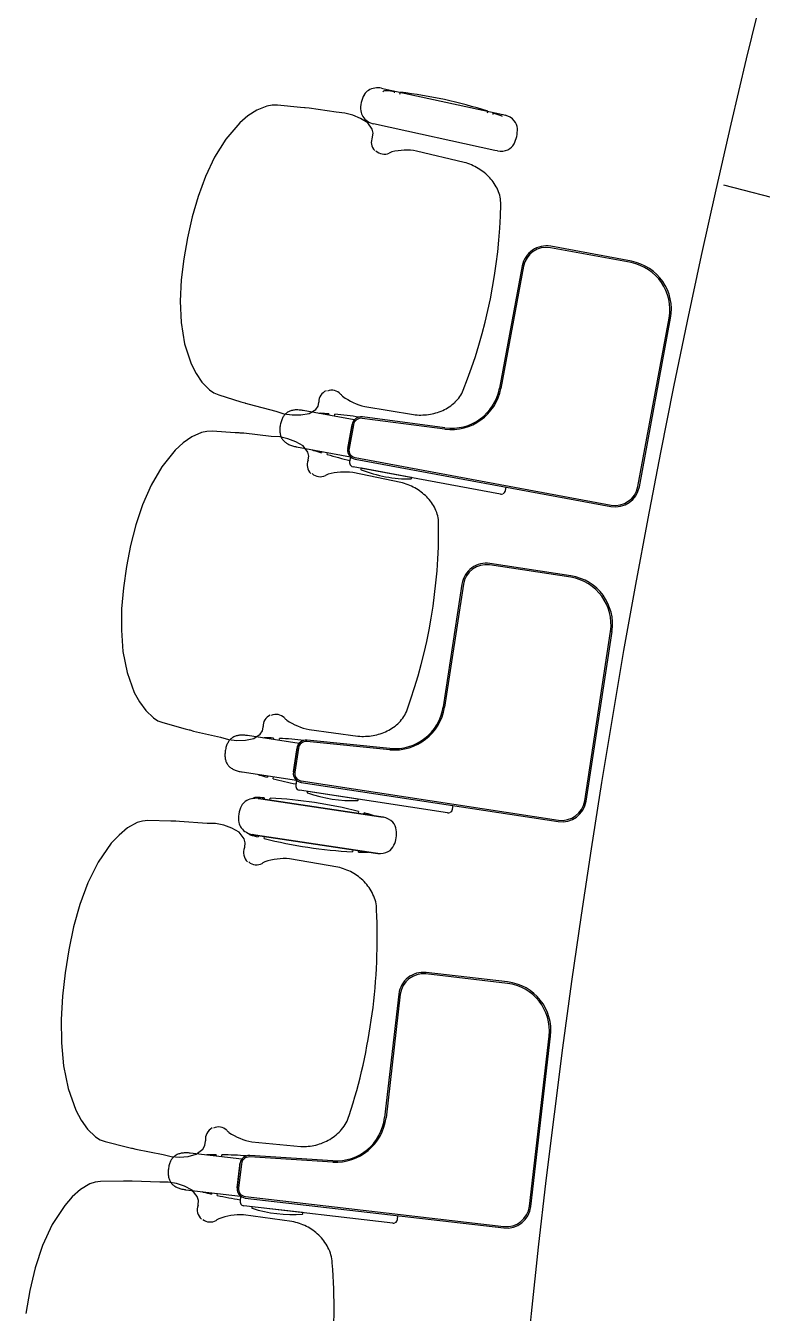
# Model space of a CAD drawing. Extents: x 324 to 2190, y 315 to 1855.
# Drawn here: x 512.2 to 560.4, y 1406.1 to 1490.3 of the extents above; entities that cross this region are included whole.
import ezdxf

# ---------------------------------------------------------------- set-up
doc = ezdxf.new("R2010")
doc.units = 0
doc.header["$LTSCALE"] = 48
doc.header["$MEASUREMENT"] = 0
doc.layers.add('first flr', color=8, linetype='CONTINUOUS')

msp = doc.modelspace()

# ---------------------------------------------------------------- linework, layer by layer
at = {"layer": 'first flr', "linetype": 'Continuous'}
for p, q in [((535.454, 1486.225), (535.635, 1486.192)), ((535.635, 1486.192), (543.393, 1484.497)), ((527.306, 1484.785), (526.72, 1484.405)), ((527.951, 1485.05), (527.306, 1484.785)), ((528.293, 1485.115), (527.951, 1485.05)), ((528.642, 1485.117), (528.293, 1485.115)), ((530.145, 1484.966), (528.642, 1485.117)), ((530.41, 1484.939), (530.145, 1484.966)), ((530.463, 1484.933), (530.41, 1484.939)), ((530.713, 1484.908), (530.463, 1484.933)), ((532.497, 1484.651), (530.713, 1484.908)), ((533.046, 1484.599), (532.497, 1484.651)), ((533.581, 1484.464), (533.046, 1484.599)), ((534.089, 1484.247), (533.581, 1484.464)), ((543.393, 1484.497), (543.553, 1484.456)), ((526.19, 1483.95), (525.278, 1482.895)), ((526.72, 1484.405), (526.19, 1483.95)), ((534.557, 1483.955), (534.089, 1484.247)), ((534.849, 1483.534), (534.557, 1483.955)), ((535.121, 1483.841), (534.943, 1483.887)), ((542.879, 1482.145), (535.121, 1483.841)), ((525.278, 1482.895), (524.537, 1481.712)), ((534.913, 1483.285), (534.849, 1483.534)), ((534.855, 1483.012), (534.865, 1483.035)), ((534.865, 1483.035), (534.913, 1483.285)), ((524.537, 1481.712), (523.938, 1480.451)), ((523.938, 1480.451), (523.456, 1479.14)), ((523.456, 1479.14), (523.067, 1477.799)), ((523.067, 1477.799), (522.755, 1476.438)), ((522.755, 1476.438), (522.515, 1475.062)), ((522.515, 1475.062), (522.353, 1473.675)), ((522.353, 1473.675), (522.289, 1472.28)), ((522.289, 1472.28), (522.351, 1470.885)), ((522.351, 1470.885), (522.575, 1469.507)), ((522.575, 1469.507), (523.007, 1468.181)), ((523.007, 1468.181), (523.319, 1467.556)), ((523.319, 1467.556), (523.711, 1466.979)), ((523.711, 1466.979), (524.203, 1466.485)), ((524.203, 1466.485), (524.493, 1466.291)), ((524.493, 1466.291), (524.814, 1466.154)), ((524.814, 1466.154), (526.257, 1465.711)), ((526.257, 1465.711), (526.512, 1465.632)), ((526.512, 1465.632), (526.54, 1465.624)), ((526.54, 1465.624), (526.563, 1465.617)), ((526.563, 1465.617), (526.804, 1465.543)), ((526.804, 1465.543), (528.548, 1465.088)), ((528.548, 1465.088), (529.074, 1464.923)), ((530.716, 1464.93), (531.149, 1465.206)), ((531.149, 1465.206), (531.305, 1465.41)), ((531.305, 1465.41), (531.358, 1465.659)), ((531.358, 1465.659), (531.357, 1465.684)), ((529.074, 1464.923), (529.62, 1464.84)), ((529.62, 1464.84), (530.172, 1464.843)), ((530.172, 1464.843), (530.716, 1464.93)), ((533.509, 1464.097), (533.533, 1464.224)), ((523.05, 1463.41), (522.477, 1463.011)), ((523.686, 1463.695), (523.05, 1463.41)), ((524.026, 1463.771), (523.686, 1463.695)), ((524.375, 1463.784), (524.026, 1463.771)), ((525.881, 1463.681), (524.375, 1463.784)), ((526.147, 1463.663), (525.881, 1463.681)), ((526.2, 1463.659), (526.147, 1463.663)), ((526.452, 1463.642), (526.2, 1463.659)), ((528.242, 1463.442), (526.452, 1463.642)), ((528.793, 1463.407), (528.242, 1463.442)), ((529.332, 1463.289), (528.793, 1463.407)), ((533.242, 1462.658), (533.509, 1464.097)), ((521.962, 1462.54), (521.083, 1461.456)), ((522.477, 1463.011), (521.962, 1462.54)), ((529.846, 1463.089), (529.332, 1463.289)), ((530.324, 1462.812), (529.846, 1463.089)), ((530.629, 1462.4), (530.324, 1462.812)), ((530.701, 1462.153), (530.629, 1462.4)), ((530.652, 1461.879), (530.662, 1461.902)), ((530.662, 1461.902), (530.701, 1462.153)), ((521.083, 1461.456), (520.38, 1460.25)), ((520.38, 1460.25), (519.822, 1458.97)), ((519.822, 1458.97), (519.383, 1457.645)), ((519.383, 1457.645), (519.037, 1456.292)), ((519.037, 1456.292), (518.768, 1454.921)), ((518.768, 1454.921), (518.572, 1453.538)), ((518.572, 1453.538), (518.455, 1452.147)), ((518.455, 1452.147), (518.435, 1450.75)), ((518.435, 1450.75), (518.542, 1449.358)), ((518.542, 1449.358), (518.81, 1447.988)), ((518.81, 1447.988), (519.284, 1446.676)), ((519.284, 1446.676), (519.615, 1446.062)), ((519.615, 1446.062), (520.026, 1445.497)), ((520.026, 1445.497), (520.533, 1445.019)), ((520.533, 1445.019), (520.83, 1444.835)), ((520.83, 1444.835), (521.154, 1444.709)), ((521.154, 1444.709), (522.611, 1444.311)), ((522.611, 1444.311), (522.869, 1444.241)), ((522.869, 1444.241), (522.896, 1444.234)), ((522.896, 1444.234), (522.92, 1444.228)), ((522.92, 1444.228), (523.163, 1444.161)), ((523.163, 1444.161), (524.92, 1443.762)), ((527.517, 1443.963), (527.666, 1444.173)), ((527.666, 1444.173), (527.711, 1444.423)), ((527.711, 1444.423), (527.709, 1444.448)), ((524.92, 1443.762), (525.452, 1443.614)), ((525.452, 1443.614), (526, 1443.549)), ((526, 1443.549), (526.551, 1443.569)), ((526.551, 1443.569), (527.093, 1443.674)), ((527.093, 1443.674), (527.517, 1443.963)), ((529.691, 1441.484), (529.911, 1442.93)), ((529.911, 1442.93), (529.93, 1443.058)), ((527.381, 1439.749), (527.564, 1439.728)), ((527.564, 1439.728), (527.381, 1439.749)), ((527.564, 1439.728), (535.417, 1438.546)), ((535.417, 1438.546), (527.564, 1439.728)), ((519.477, 1438.165), (518.847, 1437.821)), ((519.817, 1438.266), (519.477, 1438.165)), ((520.165, 1438.297), (519.817, 1438.266)), ((521.676, 1438.261), (520.165, 1438.297)), ((521.943, 1438.254), (521.676, 1438.261)), ((521.997, 1438.253), (521.943, 1438.254)), ((522.249, 1438.247), (521.997, 1438.253)), ((524.046, 1438.119), (522.249, 1438.247)), ((524.599, 1438.109), (524.046, 1438.119)), ((525.141, 1438.007), (524.599, 1438.109)), ((535.417, 1438.546), (535.579, 1438.515)), ((535.579, 1438.515), (535.417, 1438.546)), ((518.282, 1437.357), (517.777, 1436.816)), ((518.847, 1437.821), (518.282, 1437.357)), ((525.661, 1437.814), (525.141, 1438.007)), ((526.145, 1437.536), (525.661, 1437.814)), ((526.46, 1437.101), (526.145, 1437.536)), ((527.206, 1437.348), (527.024, 1437.383)), ((527.024, 1437.383), (527.206, 1437.348)), ((535.059, 1436.166), (527.206, 1437.348)), ((527.206, 1437.348), (535.059, 1436.166)), ((517.777, 1436.816), (516.921, 1435.587)), ((526.538, 1436.835), (526.46, 1437.101)), ((526.494, 1436.533), (526.504, 1436.558)), ((526.504, 1436.558), (526.538, 1436.835)), ((516.921, 1435.587), (516.244, 1434.234)), ((535.059, 1436.166), (535.223, 1436.147)), ((516.244, 1434.234), (515.714, 1432.808)), ((515.714, 1432.808), (515.304, 1431.338)), ((515.304, 1431.338), (514.988, 1429.842)), ((514.988, 1429.842), (514.749, 1428.331)), ((514.749, 1428.331), (514.584, 1426.811)), ((514.584, 1426.811), (514.498, 1425.285)), ((514.498, 1425.285), (514.509, 1423.758)), ((514.509, 1423.758), (514.648, 1422.243)), ((514.648, 1422.243), (514.947, 1420.76)), ((514.947, 1420.76), (515.451, 1419.35)), ((515.451, 1419.35), (515.797, 1418.696)), ((515.797, 1418.696), (516.22, 1418.1)), ((516.22, 1418.1), (516.739, 1417.603)), ((516.739, 1417.603), (517.04, 1417.417)), ((517.04, 1417.417), (517.369, 1417.295)), ((517.369, 1417.295), (518.836, 1416.935)), ((523.757, 1416.803), (523.902, 1417.039)), ((523.902, 1417.039), (523.941, 1417.315)), ((523.941, 1417.315), (523.939, 1417.342)), ((518.836, 1416.935), (519.096, 1416.872)), ((519.096, 1416.872), (519.123, 1416.865)), ((519.123, 1416.865), (519.148, 1416.859)), ((519.148, 1416.859), (519.392, 1416.799)), ((519.392, 1416.799), (521.161, 1416.452)), ((521.161, 1416.452), (521.697, 1416.317)), ((521.697, 1416.317), (522.247, 1416.274)), ((522.247, 1416.274), (522.799, 1416.324)), ((522.799, 1416.324), (523.339, 1416.466)), ((523.339, 1416.466), (523.757, 1416.803)), ((526.014, 1414.269), (526.182, 1415.722)), ((526.182, 1415.722), (526.197, 1415.851))]:
    msp.add_line(p, q, dxfattribs=at)
at = {"layer": 'first flr'}
for p, q in [((536.306, 1486.004), (536.286, 1485.912)), ((536.664, 1485.829), (536.692, 1485.96)), ((542.402, 1484.713), (542.373, 1484.581)), ((542.751, 1484.499), (542.771, 1484.591)), ((540.871, 1481.369), (537.746, 1482.113)), ((543.042, 1482.116), (542.879, 1482.145)), ((789.78, 1419.001), (557.852, 1479.882)), ((551.786, 1474.809), (546.509, 1475.787)), ((551.803, 1474.9), (546.526, 1475.878)), ((544.659, 1474.595), (543.176, 1466.592)), ((544.75, 1474.578), (543.267, 1466.575)), ((552.235, 1460.157), (554.278, 1471.183)), ((552.326, 1460.14), (554.369, 1471.166)), ((533.673, 1464.513), (530.323, 1465.134)), ((534.37, 1465.391), (537.539, 1464.865)), ((532.007, 1464.915), (531.99, 1464.825)), ((532.37, 1464.754), (532.394, 1464.885)), ((533.533, 1464.224), (533.242, 1462.658)), ((539.595, 1463.907), (534.189, 1464.618)), ((539.608, 1463.999), (534.202, 1464.71)), ((533.624, 1464.207), (533.333, 1462.642)), ((529.883, 1462.763), (533.427, 1462.107)), ((531.551, 1462.454), (531.534, 1462.364)), ((531.907, 1462.254), (531.931, 1462.384)), ((533.43, 1462.104), (533.37, 1461.78)), ((533.724, 1461.958), (550.459, 1458.857)), ((533.74, 1462.05), (550.476, 1458.949)), ((536.717, 1460.428), (533.57, 1461.073)), ((543.242, 1459.666), (533.594, 1461.453)), ((534.109, 1461.329), (534.102, 1461.29)), ((537.397, 1460.749), (534.142, 1461.352)), ((537.412, 1460.677), (537.42, 1460.715)), ((543.569, 1459.89), (543.612, 1460.126)), ((547.836, 1454.221), (542.531, 1455.029)), ((547.85, 1454.313), (542.545, 1455.121)), ((540.72, 1453.779), (539.494, 1445.733)), ((540.811, 1453.765), (539.585, 1445.719)), ((548.753, 1439.591), (550.442, 1450.677)), ((548.845, 1439.577), (550.535, 1450.663)), ((530.73, 1444.251), (533.914, 1443.827)), ((530.062, 1443.351), (526.693, 1443.865)), ((528.383, 1443.7), (528.369, 1443.609)), ((528.751, 1443.551), (528.771, 1443.682)), ((536, 1442.935), (530.574, 1443.473)), ((536.01, 1443.027), (530.584, 1443.566)), ((529.93, 1443.058), (529.691, 1441.484)), ((530.022, 1443.044), (529.782, 1441.47)), ((526.33, 1441.481), (529.892, 1440.938)), ((528.006, 1441.226), (527.992, 1441.135)), ((528.368, 1441.037), (528.388, 1441.168)), ((529.895, 1440.936), (529.846, 1440.61)), ((530.194, 1440.8), (547.02, 1438.235)), ((530.207, 1440.891), (547.034, 1438.327)), ((527.783, 1439.792), (527.769, 1439.699)), ((539.78, 1438.812), (530.081, 1440.291)), ((530.599, 1440.183), (530.594, 1440.144)), ((533.904, 1439.708), (530.631, 1440.207)), ((528.151, 1439.642), (528.171, 1439.775)), ((533.921, 1439.637), (533.928, 1439.675)), ((540.1, 1439.047), (540.136, 1439.284)), ((533.95, 1438.904), (533.93, 1438.771)), ((534.312, 1438.714), (534.326, 1438.807)), ((527.41, 1437.319), (527.396, 1437.227)), ((527.772, 1437.129), (527.792, 1437.262)), ((532.601, 1435.255), (529.435, 1435.8)), ((533.572, 1436.391), (533.552, 1436.259)), ((533.94, 1436.241), (533.954, 1436.334)), ((535.223, 1436.147), (535.059, 1436.166)), ((543.689, 1427.65), (538.359, 1428.267)), ((543.701, 1427.742), (538.37, 1428.36)), ((536.594, 1426.953), (535.658, 1418.867)), ((536.686, 1426.942), (535.75, 1418.857)), ((545.132, 1413.063), (546.422, 1424.202)), ((545.225, 1413.052), (546.515, 1424.191)), ((526.969, 1417.28), (530.167, 1416.977)), ((526.318, 1416.148), (522.933, 1416.54)), ((524.628, 1416.437), (524.617, 1416.345)), ((525.001, 1416.301), (525.016, 1416.432)), ((532.267, 1415.946), (526.825, 1416.289)), ((532.274, 1416.038), (526.832, 1416.381)), ((526.197, 1415.851), (526.014, 1414.269)), ((526.289, 1415.84), (526.106, 1414.258)), ((522.655, 1414.146), (526.235, 1413.731)), ((524.34, 1413.95), (524.329, 1413.859)), ((524.708, 1413.775), (524.724, 1413.906)), ((526.238, 1413.728), (526.2, 1413.401)), ((526.552, 1413.695), (543.459, 1411.737)), ((536.193, 1411.962), (526.447, 1413.09)), ((526.541, 1413.603), (543.449, 1411.645)), ((526.969, 1413.001), (526.965, 1412.962)), ((530.289, 1412.645), (527, 1413.026)), ((529.598, 1412.067), (526.416, 1412.503)), ((530.308, 1412.575), (530.313, 1412.614)), ((536.504, 1412.208), (536.532, 1412.446))]:
    msp.add_line(p, q, dxfattribs=at)
at = {"layer": 'first flr', "linetype": 'Continuous'}
msp.add_lwpolyline([(523.452, 1413.135), (523.46, 1413.161), (523.485, 1413.439), (523.398, 1413.702), (523.068, 1414.126), (522.575, 1414.387), (522.049, 1414.562), (521.503, 1414.646), (520.951, 1414.636), (519.15, 1414.703), (518.898, 1414.7), (518.844, 1414.7), (518.577, 1414.697), (517.066, 1414.682), (516.718, 1414.639), (516.383, 1414.526), (515.764, 1414.161), (515.216, 1413.678), (514.729, 1413.12), (513.917, 1411.863), (513.286, 1410.488), (512.805, 1409.044), (512.445, 1407.561), (512.18, 1406.055)], dxfattribs=at)
at = {"layer": 'first flr'}
for centre, radius, start, end in [((1177.146, 1339.987), 635.342, 154.514929, 205.382296), ((535.218, 1485.013), 1.234, 79.00512, 120.02659), ((535.847, 1484.914), 1.76, 149.42024, 185.92204), ((535.087, 1485.332), 0.894, 122.97876, 147.69537), ((535.734, 1485.737), 0.32, 85.03884, 126.96206), ((533.165, 1456.135), 30.033, 83.99614, 85.03884), ((533.165, 1456.135), 30.033, 72.08751, 83.25478), ((534.982, 1484.852), 0.894, 187.64692, 212.36352), ((533.165, 1456.135), 30.033, 70.30345, 71.34614), ((543.254, 1483.302), 1.192, 41.97156, 75.45257), ((535.234, 1485.087), 1.234, 215.31569, 256.33716), ((543.179, 1484.11), 0.32, 52.03938, 70.30345), ((543.449, 1483.53), 0.895, 3.17153, 39.45418), ((535.554, 1482.692), 0.769, 155.4135, 225.12425), ((542.424, 1483.477), 1.921, 332.26793, 3.07214), ((535.633, 1482.676), 0.769, 225.12425, 294.835), ((536.651, 1480.542), 1.596, 108.66469, 115.82387), ((537.086, 1478.186), 3.983, 80.46223, 103.74766), ((543.251, 1483.289), 1.192, 259.89018, 293.36547), ((543.333, 1483.001), 0.895, 295.88223, 332.16746), ((539.838, 1477.727), 3.785, 59.11059, 74.16755), ((540.005, 1477.999), 3.465, 43.13243, 59.17181), ((540.422, 1478.396), 2.89, 23.80744, 43.04389), ((541.087, 1478.671), 2.171, 358.65422, 24.26702), ((508.443, 1479.327), 34.822, 338.33759, 358.83589), ((546.234, 1474.303), 1.602, 79.50235, 169.50235), ((546.248, 1474.282), 1.527, 80.1812, 168.82353), ((551.185, 1471.727), 3.14, 350.02967, 78.97494), ((551.219, 1471.75), 3.204, 349.50405, 79.50056), ((532.125, 1465.708), 0.769, 112.04923, 181.75997), ((532.204, 1465.692), 0.769, 42.33848, 112.04923), ((533.97, 1467.264), 1.596, 221.3496, 228.50878), ((535.286, 1469.267), 3.983, 233.42582, 256.71125), ((539.999, 1467.212), 3.33, 263.04186, 348.96287), ((540.026, 1467.175), 3.204, 262.50408, 349.50066), ((538.785, 1467.268), 2.171, 312.90646, 338.51926), ((529.789, 1464.267), 0.886, 115.1152, 122.48391), ((529.837, 1464.163), 1, 108.4492, 115.0776), ((529.866, 1464.084), 1.084, 102.45944, 108.54091), ((529.893, 1463.946), 1.225, 96.99473, 102.33387), ((529.926, 1463.688), 1.485, 87.589, 97.043), ((529.812, 1462.087), 3.09, 81.21816, 86.71862), ((530.191, 1464.505), 0.642, 78.14692, 81.68442), ((538.048, 1468.306), 3.465, 278.00167, 294.04104), ((538.279, 1467.779), 2.89, 294.12959, 313.36604), ((531.271, 1463.694), 2.488, 161.90103, 168.636), ((530.17, 1464.024), 1.34, 155.27076, 160.67575), ((530.1, 1464.06), 1.261, 150.15841, 155.46108), ((529.892, 1464.179), 1.021, 143.86552, 150.12605), ((529.846, 1464.21), 0.966, 137.05541, 143.74534), ((529.825, 1464.232), 0.935, 130.12702, 137.15091), ((529.78, 1464.284), 0.867, 122.56658, 130.08231), ((531.444, 1464.63), 0.32, 86.87003, 104.2862), ((529.821, 1434.962), 30.033, 85.82733, 86.87003), ((529.821, 1434.962), 30.033, 82.00155, 85.08597), ((534.123, 1464.115), 0.601, 82.50234, 169.50233), ((534.123, 1464.115), 0.601, 138.48996, 169.50233), ((534.123, 1464.115), 0.508, 82.50237, 169.50236), ((538, 1468.622), 3.785, 263.00593, 278.06288), ((530.139, 1463.855), 1.34, 178.32892, 183.73391), ((531.284, 1463.768), 2.488, 170.36867, 177.10363), ((530.061, 1463.845), 1.261, 183.54359, 188.84626), ((529.823, 1463.809), 1.021, 188.87862, 195.13914), ((529.77, 1463.797), 0.966, 195.25933, 201.94926), ((529.742, 1463.784), 0.935, 201.85376, 208.87765), ((529.681, 1463.751), 0.867, 208.92235, 216.43809), ((529.696, 1463.764), 0.886, 216.52076, 223.88947), ((529.778, 1463.843), 1, 223.92707, 230.55547), ((529.833, 1463.907), 1.084, 230.46376, 236.54523), ((529.908, 1464.026), 1.225, 236.6708, 242.00994), ((530.031, 1464.255), 1.485, 241.96167, 251.41566), ((530.498, 1465.791), 3.09, 252.28605, 257.78651), ((529.985, 1463.398), 0.642, 257.32073, 260.85824), ((531.11, 1462.832), 0.32, 234.78376, 252.13464), ((533.833, 1462.549), 0.601, 169.50234, 259.50234), ((533.833, 1462.549), 0.601, 169.50233, 227.39724), ((533.833, 1462.549), 0.508, 169.5023, 259.5023), ((531.36, 1461.581), 0.769, 157.24472, 226.95546), ((540.226, 1491.112), 30.033, 252.13464, 253.17733), ((540.226, 1491.112), 30.033, 253.9187, 256.83577), ((533.64, 1461.729), 0.275, 169.27146, 230.76279), ((531.44, 1461.568), 0.769, 226.95546, 296.66621), ((532.525, 1459.467), 1.596, 110.49591, 117.65509), ((533.036, 1457.126), 3.983, 82.29344, 105.57887), ((533.64, 1461.711), 0.261, 227.47225, 259.96603), ((534.13, 1461.286), 0.028, 170.50233, 248.64581), ((534.137, 1461.324), 0.028, 79.50233, 170.50233), ((537.329, 1469.469), 8.814, 248.6458, 270.35886), ((535.801, 1456.755), 3.785, 60.94181, 75.99876), ((537.384, 1460.683), 0.028, 270.35886, 348.50233), ((537.392, 1460.721), 0.028, 348.50233, 79.50233), ((535.96, 1457.033), 3.465, 44.96365, 61.00302), ((550.751, 1460.432), 1.602, 259.50235, 349.50235), ((550.736, 1460.453), 1.527, 260.1812, 348.82353), ((536.363, 1457.443), 2.89, 25.63865, 44.87511), ((543.287, 1459.967), 0.304, 261.39085, 289.18021), ((543.288, 1459.947), 0.286, 293.89469, 348.47898), ((537.02, 1457.739), 2.171, 0.48543, 26.09824), ((504.371, 1457.352), 34.822, 340.16881, 0.6671), ((542.304, 1453.538), 1.602, 81.33357, 171.33357), ((542.318, 1453.517), 1.527, 82.01241, 170.65475), ((547.334, 1451.121), 3.14, 351.86088, 80.80615), ((547.367, 1451.145), 3.204, 351.33527, 81.33178), ((536.298, 1446.251), 3.33, 264.87307, 350.79409), ((536.326, 1446.215), 3.204, 264.3353, 351.33188), ((528.476, 1444.496), 0.769, 113.88044, 183.59119), ((528.555, 1444.483), 0.769, 44.1697, 113.88044), ((530.27, 1446.11), 1.596, 223.18082, 230.34), ((531.522, 1448.154), 3.983, 235.25703, 258.54246), ((535.083, 1446.268), 2.171, 314.73767, 340.35047), ((534.313, 1447.282), 3.465, 279.83289, 295.87226), ((534.56, 1446.763), 2.89, 295.9608, 315.19726), ((527.687, 1442.456), 2.488, 163.73225, 170.46721), ((526.576, 1442.75), 1.34, 157.10197, 162.50696), ((526.505, 1442.785), 1.261, 151.98962, 157.29229), ((526.293, 1442.897), 1.021, 145.69674, 151.95727), ((526.246, 1442.926), 0.966, 138.88662, 145.57656), ((526.224, 1442.947), 0.935, 131.95823, 138.98213), ((526.178, 1442.998), 0.867, 124.39779, 131.91353), ((526.188, 1442.981), 0.886, 116.94641, 124.31512), ((526.239, 1442.879), 1, 110.28042, 116.90881), ((526.27, 1442.801), 1.084, 104.29065, 110.37212), ((526.302, 1442.664), 1.225, 98.82594, 104.16508), ((526.343, 1442.407), 1.485, 89.42022, 98.87421), ((526.28, 1440.803), 3.09, 83.04937, 88.54983), ((526.581, 1443.232), 0.642, 79.97813, 83.51564), ((527.83, 1443.397), 0.32, 88.70124, 106.11741), ((527.156, 1413.692), 30.033, 87.65855, 88.70124), ((527.156, 1413.692), 30.033, 83.83277, 86.91719), ((530.524, 1442.968), 0.601, 84.33355, 171.33355), ((530.524, 1442.968), 0.601, 140.32117, 171.33355), ((530.524, 1442.968), 0.508, 84.33358, 171.33358), ((534.255, 1447.597), 3.785, 264.83714, 279.8941), ((527.698, 1442.53), 2.488, 172.19988, 178.93485), ((526.55, 1442.58), 1.34, 180.16014, 185.56512), ((526.472, 1442.569), 1.261, 185.3748, 190.67747), ((526.236, 1442.525), 1.021, 190.70983, 196.97036), ((526.183, 1442.511), 0.966, 197.09054, 203.78047), ((526.156, 1442.497), 0.935, 203.68497, 210.70886), ((526.096, 1442.462), 0.867, 210.75357, 218.26931), ((526.111, 1442.475), 0.886, 218.35198, 225.72069), ((526.19, 1442.557), 1, 225.75829, 232.38668), ((526.243, 1442.623), 1.084, 232.29498, 238.37645), ((526.314, 1442.744), 1.225, 238.50202, 243.84115), ((526.43, 1442.977), 1.485, 243.79289, 253.24688), ((526.847, 1444.527), 3.09, 254.11726, 259.61772), ((526.411, 1442.119), 0.642, 259.15195, 262.68945), ((530.284, 1441.393), 0.601, 171.33355, 261.33355), ((530.284, 1441.393), 0.601, 171.33355, 229.22845), ((530.284, 1441.393), 0.508, 171.33352, 261.33352), ((527.554, 1441.589), 0.32, 236.61498, 253.96585), ((535.761, 1470.146), 30.033, 253.96585, 255.00855), ((535.761, 1470.146), 30.033, 255.74991, 258.66698), ((527.23, 1439.488), 0.32, 88.80257, 130.72579), ((526.609, 1409.782), 30.033, 87.75987, 88.80257), ((530.118, 1440.567), 0.275, 171.10268, 232.594), ((530.118, 1440.549), 0.261, 229.30346, 261.79724), ((530.622, 1440.14), 0.028, 172.33355, 250.47702), ((530.627, 1440.179), 0.028, 81.33355, 172.33355), ((533.558, 1448.421), 8.814, 250.47702, 272.19008), ((527.859, 1438.467), 1.76, 153.18397, 189.68577), ((527.859, 1438.467), 1.76, 153.18397, 189.68577), ((527.074, 1438.834), 0.894, 126.74249, 151.4591), ((527.074, 1438.834), 0.894, 126.74249, 151.4591), ((527.225, 1438.524), 1.234, 82.76885, 123.79032), ((527.225, 1438.524), 1.234, 82.76885, 123.79032), ((526.609, 1409.782), 30.033, 75.85124, 87.01851), ((533.893, 1439.642), 0.028, 272.19008, 350.33355), ((533.9, 1439.68), 0.028, 350.33355, 81.33355), ((539.818, 1439.095), 0.286, 295.7259, 350.3102), ((547.261, 1439.818), 1.602, 261.33357, 351.33357), ((547.246, 1439.839), 1.527, 262.01241, 350.65475), ((527.001, 1438.348), 0.894, 191.41064, 216.12725), ((527.001, 1438.348), 0.894, 191.41064, 216.12725), ((526.609, 1409.782), 30.033, 74.06718, 75.10987), ((534.765, 1438.354), 0.32, 55.80311, 74.06718), ((535.356, 1437.344), 1.192, 45.73528, 79.2163), ((535.356, 1437.344), 1.192, 45.73528, 79.2163), ((535.536, 1437.585), 0.895, 6.93526, 43.21791), ((535.536, 1437.585), 0.895, 6.93526, 43.21791), ((539.816, 1439.114), 0.304, 263.22207, 291.01143), ((527.237, 1438.599), 1.234, 219.07942, 260.10089), ((527.237, 1438.599), 1.234, 219.07942, 260.10089), ((526.957, 1437.68), 0.32, 212.18865, 254.06718), ((535.114, 1466.251), 30.033, 254.06718, 255.10987), ((534.517, 1437.464), 1.921, 336.03165, 6.83587), ((534.517, 1437.464), 1.921, 336.03165, 6.83587), ((527.263, 1436.214), 0.832, 157.51146, 227.22221), ((535.114, 1466.251), 30.033, 255.85124, 267.01851), ((535.455, 1437.049), 0.895, 299.64596, 335.93119), ((535.455, 1437.049), 0.895, 299.64596, 335.93119), ((527.281, 1436.174), 0.769, 229.08462, 298.79536), ((528.525, 1434.108), 1.644, 114.93584, 122.09502), ((529.123, 1431.808), 4.004, 85.52315, 108.80858), ((535.114, 1466.251), 30.033, 267.75987, 268.80257), ((534.493, 1436.545), 0.32, 268.80257, 287.00219), ((535.354, 1437.332), 1.192, 263.65391, 297.1292), ((535.354, 1437.332), 1.192, 263.65391, 297.1292), ((531.739, 1431.553), 3.801, 61.83831, 76.89527), ((531.808, 1431.815), 3.538, 44.77502, 60.8144), ((532.149, 1432.191), 3.031, 25.0344, 44.27085), ((532.791, 1432.434), 2.347, 0.67523, 26.28803), ((497.042, 1430.689), 38.137, 342.16542, 2.66371), ((538.185, 1426.768), 1.602, 83.39428, 173.39428), ((538.201, 1426.748), 1.527, 84.07312, 172.71546), ((543.299, 1424.534), 3.14, 353.92159, 82.86686), ((543.332, 1424.56), 3.204, 353.39598, 83.39249), ((532.445, 1419.271), 3.33, 266.93378, 352.8548), ((532.475, 1419.236), 3.204, 266.39601, 353.39259), ((531.088, 1419.65), 2.347, 318.5411, 344.1539), ((524.764, 1417.448), 0.832, 117.60692, 187.31767), ((524.792, 1417.483), 0.769, 46.03377, 115.74451), ((526.533, 1419.151), 1.644, 222.73411, 229.89329), ((527.712, 1421.215), 4.004, 236.02055, 259.30598), ((530.532, 1420.053), 3.031, 300.55828, 319.79473), ((530.304, 1420.776), 3.801, 267.93386, 282.99082), ((530.302, 1420.505), 3.538, 284.01473, 300.05411), ((522.52, 1415.586), 0.966, 140.94733, 147.63726), ((522.497, 1415.607), 0.935, 134.01894, 141.04284), ((522.449, 1415.656), 0.867, 126.4585, 133.97424), ((522.46, 1415.639), 0.886, 119.00712, 126.37583), ((522.514, 1415.539), 1, 112.34113, 118.96952), ((522.548, 1415.462), 1.084, 106.35136, 112.43283), ((522.585, 1415.326), 1.225, 100.88665, 106.22579), ((522.635, 1415.071), 1.485, 91.48093, 100.93492), ((522.63, 1413.466), 3.09, 85.11008, 90.61054), ((522.844, 1415.904), 0.642, 82.03884, 85.57635), ((524.085, 1416.114), 0.32, 90.76195, 108.17812), ((524.481, 1386.404), 30.033, 89.71926, 90.76195), ((524.481, 1386.404), 30.033, 85.89348, 88.97789), ((526.794, 1415.782), 0.601, 86.39426, 173.39426), ((526.793, 1415.782), 0.508, 86.39429, 173.39429), ((523.985, 1415.243), 2.488, 174.26059, 180.99556), ((523.976, 1415.168), 2.488, 165.79296, 172.52792), ((522.856, 1415.422), 1.34, 159.16268, 164.56767), ((522.784, 1415.454), 1.261, 154.05033, 159.353), ((522.567, 1415.559), 1.021, 147.75745, 154.01797), ((526.794, 1415.782), 0.601, 142.38188, 173.39426), ((522.836, 1415.252), 1.34, 182.22084, 187.62583), ((522.759, 1415.237), 1.261, 187.43551, 192.73818), ((522.524, 1415.185), 1.021, 192.77054, 199.03107), ((522.472, 1415.169), 0.966, 199.15125, 205.84118), ((522.445, 1415.154), 0.935, 205.74568, 212.76957), ((522.387, 1415.117), 0.867, 212.81428, 220.33001), ((522.401, 1415.131), 0.886, 220.41268, 227.78139), ((522.477, 1415.216), 1, 227.819, 234.44739), ((522.527, 1415.283), 1.084, 234.35569, 240.43715), ((522.594, 1415.407), 1.225, 240.56273, 245.90186), ((522.702, 1415.644), 1.485, 245.8536, 255.30759), ((523.063, 1417.208), 3.09, 256.17797, 261.67843), ((522.714, 1414.785), 0.642, 261.21266, 264.75016), ((523.875, 1414.297), 0.32, 238.67568, 256.02656), ((531.05, 1443.131), 30.033, 256.02656, 257.06926), ((531.05, 1443.131), 30.033, 257.81062, 260.72769), ((526.611, 1414.2), 0.601, 173.39426, 263.39426), ((526.611, 1414.2), 0.601, 173.39426, 231.28916), ((526.61, 1414.2), 0.508, 173.39423, 263.39423), ((524.231, 1412.843), 0.832, 159.47085, 229.18159), ((526.474, 1413.368), 0.275, 173.16338, 234.65471), ((526.475, 1413.35), 0.261, 231.36417, 263.85795), ((526.993, 1412.96), 0.028, 174.39426, 252.53773), ((526.996, 1412.998), 0.028, 83.39426, 174.39426), ((529.629, 1421.341), 8.814, 252.53773, 274.25079), ((543.633, 1413.236), 1.602, 263.39428, 353.39428), ((543.617, 1413.256), 1.527, 264.07312, 352.71546), ((524.25, 1412.803), 0.769, 231.044, 300.75475), ((525.564, 1410.781), 1.644, 116.89523, 124.05441), ((526.24, 1408.503), 4.004, 87.48254, 110.76797), ((528.863, 1408.337), 3.801, 63.7977, 78.85465), ((530.28, 1412.579), 0.028, 274.25078, 352.39426), ((530.285, 1412.618), 0.028, 352.39426, 83.39426), ((536.218, 1412.265), 0.304, 265.28277, 293.07213), ((536.22, 1412.246), 0.286, 297.78661, 352.3709), ((528.923, 1408.602), 3.538, 46.73441, 62.77378), ((529.251, 1408.989), 3.031, 26.99378, 46.23024), ((529.885, 1409.254), 2.347, 2.63462, 28.24742), ((494.216, 1406.288), 38.137, 344.1248, 4.6231)]:
    msp.add_arc(centre, radius, start, end, dxfattribs=at)

doc.saveas('drawing.dxf')
